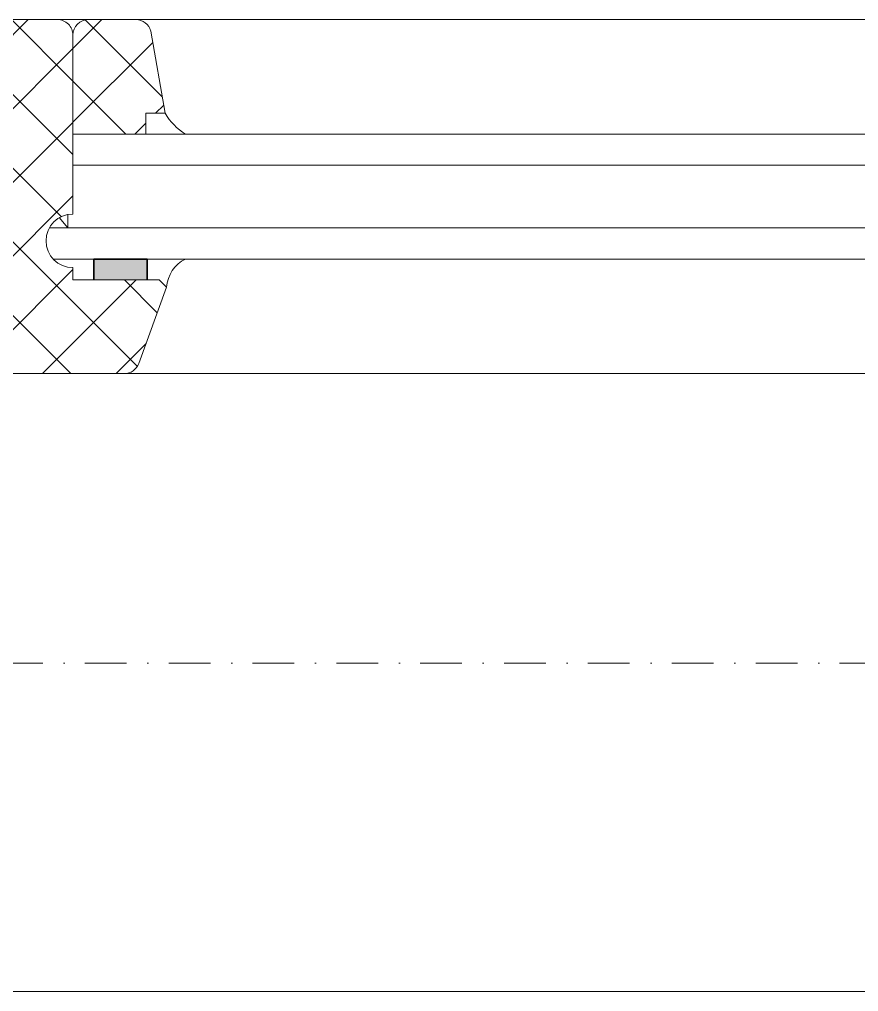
# Model space of a CAD drawing. Header units: millimetres. Extents: x 1789 to 13769, y 2055 to 27197.
# Drawn here: x 3634.5 to 3795.6, y 19345.3 to 19531.9 of the extents above; entities that cross this region are included whole.
import ezdxf

# ---------------------------------------------------------------- set-up
doc = ezdxf.new("R2010")
doc.units = ezdxf.units.MM
doc.linetypes.add('MV_stramien', pattern=[16, 8, -4, 0, -4])
doc.layers.add('A-DETL', color=90, linetype='Continuous', lineweight=13)
doc.layers.add('A-DETL-GENF', color=92, linetype='Continuous', lineweight=18)
pattern_1 = [(45, (0, 0), (-7.071068, 7.071068), []), (135, (0, 0), (-7.071068, -7.071068), [])]

# ---------------------------------------------------------------- blocks, each defined once
blk = doc.blocks.new('31 dubbel_glas - Type 4 vliesgevel-3307002-Details Restauratie 1-10')
at = {"layer": 'A-DETL-GENF', "lineweight": 13}
for p, q in [((25, 24), (674.03, 24)), ((11, 18), (684.03, 18)), ((8.37, 7.96), (10, 6)), ((10, 8.52), (10, 6)), ((684.03, 6), (6.51, 6)), ((15, 0), (7.25, 0)), ((673.78, 0), (25.24, 0))]:
    blk.add_line(p, q, dxfattribs=at)

msp = doc.modelspace()

# ---------------------------------------------------------------- hatches: boundary and pattern name
at = {"layer": 'A-DETL-GENF', "lineweight": 13}
h = msp.add_hatch(dxfattribs=at)
h.set_pattern_fill('FP_21', color=250, style=0, pattern_type=2)
h.set_pattern_definition(pattern_1)
h.paths.add_polyline_path([(3654.58, 19463.93), (3655.3, 19464.02), (3655.99, 19464.28), (3656.59, 19464.7), (3657.07, 19465.25), (3657.4, 19465.9), (3662.72, 19480.52), (3661.3, 19481.93), (3644.72, 19481.93), (3644.72, 19484.28), (3643.39, 19484.46), (3642.14, 19484.97), (3641.08, 19485.79), (3640.26, 19486.86), (3639.75, 19488.1), (3639.57, 19489.43), (3639.75, 19490.77), (3640.26, 19492.01), (3641.08, 19493.07), (3642.14, 19493.89), (3643.39, 19494.41), (3644.72, 19494.58), (3644.65, 19529.6), (3644.43, 19530.23), (3644.07, 19530.8), (3643.6, 19531.28), (3643.03, 19531.64), (3642.39, 19531.86), (3641.73, 19531.93), (3571.95, 19531.84), (3571.23, 19531.54), (3570.6, 19531.06), (3570.13, 19530.44), (3569.83, 19529.72), (3569.73, 19528.94), (3569.72, 19514.64), (3569.92, 19513.89), (3570.47, 19513.34), (3571.22, 19513.14), (3587.72, 19513.14), (3587.72, 19512.14), (3590.22, 19512.14), (3590.22, 19510.14), (3599.52, 19510.14), (3599.52, 19497.84), (3590.22, 19497.84), (3590.22, 19495.84), (3587.72, 19495.84), (3587.72, 19491.64), (3587.92, 19490.89), (3588.47, 19490.34), (3589.22, 19490.14), (3608.22, 19490.14), (3608.22, 19485.14), (3599.72, 19485.14), (3599.75, 19480.65), (3599.85, 19480.4), (3600.46, 19479.94), (3604.72, 19478.8), (3604.72, 19474.48), (3600.46, 19473.34), (3599.85, 19472.87), (3599.72, 19472.37), (3599.77, 19465.49), (3600.15, 19464.69), (3600.47, 19464.37), (3601.27, 19463.99), (3601.72, 19463.94), (3625.58, 19463.93)])
h = msp.add_hatch(dxfattribs=at)
h.set_pattern_fill('FP_21', color=250, style=0, pattern_type=2)
h.set_pattern_definition(pattern_1)
h.paths.add_polyline_path([(3658.72, 19509.93), (3658.72, 19513.93), (3662.44, 19513.93), (3659.69, 19529.7), (3659.45, 19530.31), (3659.09, 19530.86), (3658.62, 19531.31), (3658.06, 19531.65), (3657.44, 19531.86), (3656.79, 19531.93), (3646.95, 19531.83), (3646.22, 19531.53), (3645.6, 19531.05), (3645.12, 19530.43), (3644.82, 19529.71), (3644.73, 19528.93), (3644.72, 19509.93)])
at = {"layer": 'A-DETL-GENF'}
msp.add_hatch(color=7, dxfattribs=at).paths.add_polyline_path([(3648.72, 19481.93), (3658.97, 19481.93), (3658.97, 19485.93), (3648.72, 19485.93)])

# ---------------------------------------------------------------- linework, layer by layer
at = {"layer": 'A-DETL', "lineweight": 18}
for p, q in [((3641.73, 19531.93), (3572.73, 19531.94)), ((3656.79, 19531.93), (3647.72, 19531.93)), ((3662.44, 19513.93), (3659.69, 19529.7)), ((3644.72, 19519.93), (3644.73, 19528.93)), ((3644.72, 19494.58), (3644.72, 19519.93)), ((3658.72, 19509.93), (3658.72, 19513.93)), ((3658.72, 19513.93), (3662.44, 19513.93)), ((3644.72, 19509.93), (3658.72, 19509.93)), ((3644.72, 19481.93), (3644.72, 19484.28)), ((3661.3, 19481.93), (3644.72, 19481.93)), ((3662.72, 19480.52), (3661.3, 19481.93)), ((3657.4, 19465.9), (3662.72, 19480.52)), ((3601.72, 19463.94), (3654.58, 19463.93)), ((3269.25, 19345.27), (5247.94, 19345.27))]:
    msp.add_line(p, q, dxfattribs=at)
at = {"layer": 'A-DETL'}
for p, q in [((4313.82, 19531.93), (3638.82, 19531.93)), ((4313.82, 19463.93), (3638.82, 19463.93))]:
    msp.add_line(p, q, dxfattribs=at)
at = {"layer": 'A-DETL', "lineweight": 35}
for p, q in [((3658.97, 19485.93), (3648.72, 19485.93)), ((3648.72, 19485.93), (3648.72, 19481.93)), ((3658.97, 19481.93), (3658.97, 19485.93))]:
    msp.add_line(p, q, dxfattribs=at)
at = {"layer": 'A-DETL', "linetype": 'MV_stramien', "lineweight": 18}
msp.add_line((8130.84, 19408.32), (2098.95, 19408.32), dxfattribs=at)
at = {"layer": 'A-DETL', "lineweight": 18}
for centre, radius, start, end in [((3641.73, 19528.93), 3, 359.9913, 89.9932), ((3647.72, 19528.93), 3, 90, 180), ((3656.79, 19528.93), 3, 14.8758, 90), ((3672.26, 19519.59), 11.33, 209.9683, 238.4809), ((3644.72, 19489.43), 5.15, 90, 270), ((3669.18, 19480.12), 6.47, 116.0752, 176.4701), ((3654.58, 19466.93), 3, 269.9938, 339.9913)]:
    msp.add_arc(centre, radius, start, end, dxfattribs=at)

# ---------------------------------------------------------------- block references
at = {"layer": 'A-DETL-GENF', "lineweight": 13}
msp.add_blockref('31 dubbel_glas - Type 4 vliesgevel-3307002-Details Restauratie 1-10', (3633.72, 19485.93), dxfattribs=at)

doc.saveas('drawing.dxf')
